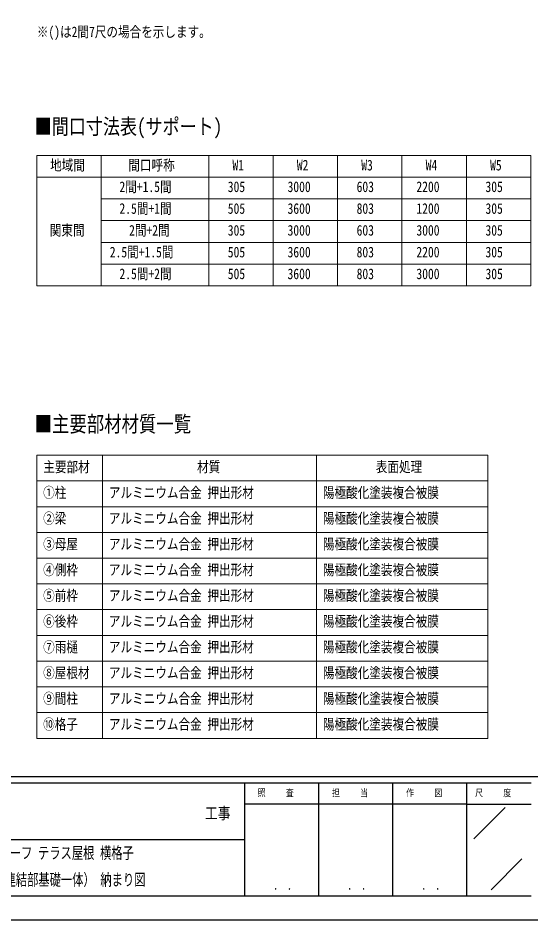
# Model space of a CAD drawing. Units: millimetres, scale not verified. Extents: x -12615 to 12615, y -8910 to 8910.
# Drawn here: x 1777 to 6554, y -8910 to -500 of the extents above; entities that cross this region are included whole.
import ezdxf
from ezdxf.enums import TextEntityAlignment as Align

# ---------------------------------------------------------------- set-up
doc = ezdxf.new("R2010")
doc.units = ezdxf.units.MM
doc.header["$LTSCALE"] = 30
doc.layers.add('0-1_TABLE1', color=7, linetype='Continuous', lineweight=18)
doc.layers.add('0-2_USER1', color=3, linetype='Continuous')
doc.layers.add('0-8_YKK_ZWAK', color=7, linetype='Continuous')
doc.styles.add('ＭＳ ゴシック', font='')
doc.styles.get('ＭＳ ゴシック').set_extended_font_data('MS Gothic')

msp = doc.modelspace()

# ---------------------------------------------------------------- linework, layer by layer
at = {"layer": '0-1_TABLE1'}
for p, q in [((1952.86, -1783.42), (6552.86, -1783.42)), ((1952.86, -1783.42), (1952.86, -2998.42)), ((2552.86, -1783.42), (2552.86, -2998.42)), ((3552.86, -1783.42), (3552.86, -2998.42)), ((4152.86, -1783.42), (4152.86, -2998.42)), ((4752.86, -1783.42), (4752.86, -2998.42)), ((5352.86, -1783.42), (5352.86, -2998.42)), ((5952.86, -1783.42), (5952.86, -2998.42)), ((6552.86, -1783.42), (6552.86, -2998.42)), ((1952.86, -1983.42), (6552.86, -1983.42)), ((2552.86, -2186.42), (6552.86, -2186.42)), ((2552.86, -2389.42), (6552.86, -2389.42)), ((2552.86, -2592.42), (6552.86, -2592.42)), ((2552.86, -2795.42), (6552.86, -2795.42)), ((1952.86, -2998.42), (6552.86, -2998.42)), ((1951.06, -4576.54), (6151.06, -4576.54)), ((1951.06, -4576.54), (1951.06, -7216.54)), ((2563.53, -4576.54), (2563.53, -7216.54)), ((4556.47, -4576.54), (4556.47, -7216.54)), ((6151.06, -4576.54), (6151.06, -7216.54)), ((1951.06, -4816.54), (6151.06, -4816.54)), ((1951.06, -5056.54), (6151.06, -5056.54)), ((1951.06, -5296.54), (6151.06, -5296.54)), ((1951.06, -5536.54), (6151.06, -5536.54)), ((1951.06, -5776.54), (6151.06, -5776.54)), ((1951.06, -6016.54), (6151.06, -6016.54)), ((1951.06, -6256.54), (6151.06, -6256.54)), ((1951.06, -6496.54), (6151.06, -6496.54)), ((1951.06, -6736.54), (6151.06, -6736.54)), ((1951.06, -6976.54), (6151.06, -6976.54)), ((1951.06, -7216.54), (6151.06, -7216.54))]:
    msp.add_line(p, q, dxfattribs=at)
at = {"layer": '0-8_YKK_ZWAK'}
for p, q in [((11685.06, -7575), (-11714.94, -7575)), ((3885.06, -7635), (-14.94, -7635)), ((4575.06, -7635), (4575.06, -8685)), ((5265.06, -7635), (5265.06, -8685)), ((5955.06, -7635), (5955.06, -8685)), ((6555.06, -7635), (5955.06, -7635)), ((5955.06, -7830), (3885.06, -7830)), ((5955.06, -7830), (6555.06, -7830)), ((6021.31, -8154.87), (6315.11, -7861.08)), ((-14.94, -8160), (3885.06, -8160)), ((6182.02, -8627.97), (6470.68, -8339.3)), ((-14.94, -8685), (3885.06, -8685)), ((3885.06, -8685), (5955.06, -8685)), ((5955.06, -8685), (6555.06, -8685))]:
    msp.add_line(p, q, dxfattribs=at)
msp.add_lwpolyline([(-12615, -8910), (12615, -8910), (12615, 8910), (-12615, 8910)], close=True, dxfattribs=at)
msp.add_lwpolyline([(5955.06, -7635), (3885.06, -7635), (3885.06, -8685)], dxfattribs=at)

# ---------------------------------------------------------------- texts
at = {"layer": '0-1_TABLE1', "style": 'ＭＳ ゴシック', "width": 0.8}
for s, p in [('地域間', (2076.46, -1950.92)), ('間口呼称', (2804.46, -1950.92)), ('W1', (3773.66, -1950.92)), ('W2', (4373.66, -1950.92)), ('W3', (4973.66, -1950.92)), ('W4', (5573.66, -1950.92)), ('W5', (6173.66, -1950.92)), ('2間+1.5間', (2721.66, -2152.42)), ('305', (3730.46, -2152.42)), ('3000', (4287.26, -2152.42)), ('603', (4930.46, -2152.42)), ('2200', (5487.26, -2152.42)), ('305', (6130.46, -2152.42)), ('2.5間+1間', (2721.66, -2355.42)), ('505', (3730.46, -2355.42)), ('3600', (4287.26, -2355.42)), ('803', (4930.46, -2355.42)), ('1200', (5487.26, -2355.42)), ('305', (6130.46, -2355.42)), ('関東間', (2072.86, -2558.42)), ('2間+2間', (2811.66, -2558.42)), ('305', (3730.46, -2558.42)), ('3000', (4287.26, -2558.42)), ('603', (4930.46, -2558.42)), ('3000', (5487.26, -2558.42)), ('305', (6130.46, -2558.42)), ('2.5間+1.5間', (2631.66, -2761.42)), ('505', (3730.46, -2761.42)), ('3600', (4287.26, -2761.42)), ('803', (4930.46, -2761.42)), ('2200', (5487.26, -2761.42)), ('305', (6130.46, -2761.42)), ('2.5間+2間', (2721.66, -2964.42)), ('505', (3730.46, -2964.42)), ('3600', (4287.26, -2964.42)), ('803', (4930.46, -2964.42)), ('3000', (5487.26, -2964.42)), ('305', (6130.46, -2964.42)), ('主要部材', (2012.5, -4764.04)), ('材質', (3444.8, -4764.04)), ('表面処理', (5108.97, -4764.04)), ('①柱', (2011.06, -5004.04)), ('アルミニウム合金 押出形材', (2623.53, -5004.04)), ('陽極酸化塗装複合被膜', (4616.47, -5004.04)), ('②梁', (2011.06, -5244.04)), ('アルミニウム合金 押出形材', (2623.53, -5244.04)), ('陽極酸化塗装複合被膜', (4616.47, -5244.04)), ('③母屋', (2011.06, -5484.04)), ('アルミニウム合金 押出形材', (2623.53, -5484.04)), ('陽極酸化塗装複合被膜', (4616.47, -5484.04)), ('④側枠', (2011.06, -5724.04)), ('アルミニウム合金 押出形材', (2623.53, -5724.04)), ('陽極酸化塗装複合被膜', (4616.47, -5724.04)), ('⑤前枠', (2011.06, -5964.04)), ('アルミニウム合金 押出形材', (2623.53, -5964.04)), ('陽極酸化塗装複合被膜', (4616.47, -5964.04)), ('⑥後枠', (2011.06, -6204.04)), ('アルミニウム合金 押出形材', (2623.53, -6204.04)), ('陽極酸化塗装複合被膜', (4616.47, -6204.04)), ('⑦雨樋', (2011.06, -6444.04)), ('アルミニウム合金 押出形材', (2623.53, -6444.04)), ('陽極酸化塗装複合被膜', (4616.47, -6444.04)), ('⑧屋根材', (2011.06, -6684.04)), ('アルミニウム合金 押出形材', (2623.53, -6684.04)), ('陽極酸化塗装複合被膜', (4616.47, -6684.04)), ('⑨間柱', (2011.06, -6924.04)), ('アルミニウム合金 押出形材', (2623.53, -6924.04)), ('陽極酸化塗装複合被膜', (4616.47, -6924.04)), ('⑩格子', (2011.06, -7164.04)), ('アルミニウム合金 押出形材', (2623.53, -7164.04)), ('陽極酸化塗装複合被膜', (4616.47, -7164.04))]:
    msp.add_text(s, height=98.97, dxfattribs=at).set_placement(p, align=Align.BOTTOM_LEFT)
at = {"layer": '0-2_USER1', "style": 'ＭＳ ゴシック'}
for s, height, width, p in [('※()は2間7尺の場合を示します。', 98.97, 0.8, (1952.8, -708.04)), ('■間口寸法表(サポート)', 145.4, 0.8, (1933.21, -1627.75)), ('■主要部材材質一覧', 148.5, 0.8, (1931.2, -4404.04)), ('目隠しパネル プレーンルーフ テラス屋根 横格子', 110, 0.7, (493.06, -8372.5)), ('600タイプ 間口連結セット（連結部基礎一体） 納まり図', 110, 0.7, (286.56, -8622.5))]:
    msp.add_text(s, height=height, dxfattribs=dict(at, width=width)).set_placement(p, align=Align.BOTTOM_LEFT)
at = {"layer": '0-8_YKK_ZWAK', "style": 'ＭＳ ゴシック', "width": 0.8}
for s, height, p in [('照     査', 65.98, (4009.26, -7777.5)), ('担     当', 65.98, (4701.66, -7777.5)), ('作     図', 65.98, (5391.66, -7777.5)), ('尺     度', 65.98, (6034.26, -7777.5)), ('工事', 110, (3517, -8002.4)), ('． ．', 77.75, (4155, -8653.06)), ('． ．', 77.75, (4845, -8653.06)), ('． ．', 77.75, (5535, -8653.06))]:
    msp.add_text(s, height=height, dxfattribs=at).set_placement(p, align=Align.BOTTOM_LEFT)

doc.saveas('drawing.dxf')
